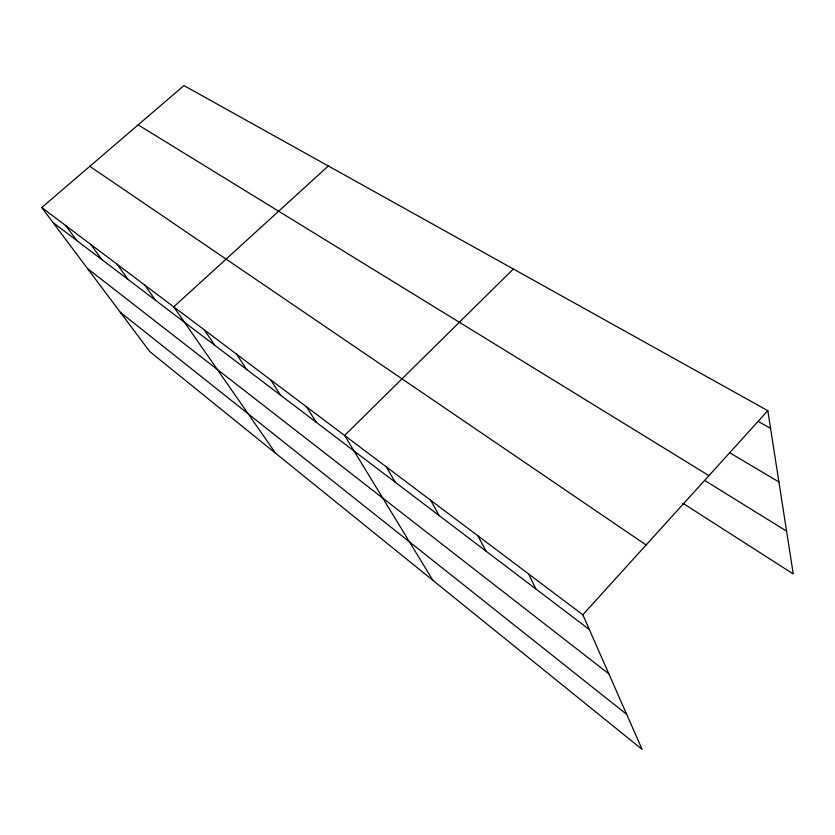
<?xml version="1.0" encoding="UTF-8"?>
<svg xmlns="http://www.w3.org/2000/svg" width="835" height="835" viewBox="0 0 835 835"><rect width="100%" height="100%" fill="white"/><g stroke="black" fill="none" stroke-linecap="round" stroke-linejoin="round"><path stroke-width="1.25" d="M582.84 614.79L767.814 410.674L183.951 85.587L41.75 207.529L149.789 351.608L642.125 749.413L582.84 614.79L41.75 207.529M513.358 268.995L344.594 435.473L432.947 580.409M328.312 165.967L173.711 306.852L275.665 453.311M758.117 421.372L770.58 428.418M729.602 452.674L778.919 481.952M138.13 124.874L708.946 475.637M704.709 480.469L786.58 531.133M682.905 503.275L793.25 573.958L767.814 410.674M89.794 166.322L646.092 544.984M52.949 222.454L589.333 629.548M87.498 268.526L608.851 673.866M120.313 312.3L626.678 714.342M65.683 225.534L76.82 240.574M90.754 244.404L101.818 259.549M117.057 264.204L128.026 279.433M144.674 284.996L155.529 300.308M204.283 329.856L214.825 345.314M236.503 354.113L246.836 369.613M270.53 379.727L280.612 395.247M306.497 406.802L316.298 422.322M386.271 466.838L395.31 482.286M430.641 500.238L439.189 515.592M477.975 535.861L485.949 551.079M528.597 573.958L535.882 588.978"/></g></svg>
